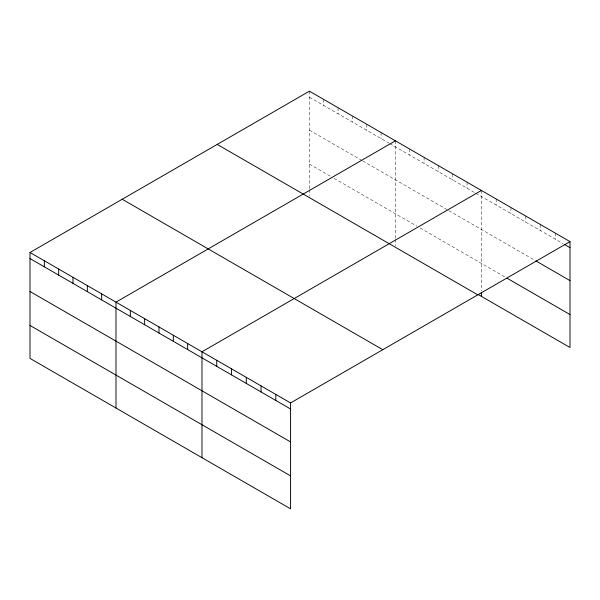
<?xml version="1.0" encoding="UTF-8"?>
<svg xmlns="http://www.w3.org/2000/svg" width="600" height="600" viewBox="0 0 600 600"><rect width="100%" height="100%" fill="white"/><g stroke="black" fill="none" stroke-linecap="round" stroke-linejoin="round"><path stroke-width="0.45" stroke-dasharray="3 2.25" d="M309.428 97.222L389.048 143.19M389.842 143.648L475.035 192.833M475.83 193.298L563.002 243.623M309.428 130.17L361.972 160.507M362.767 160.965L447.967 210.15M448.763 210.615L535.028 260.423M309.428 164.115L330.923 176.528M334.11 178.365L416.91 226.17M420.097 228.007L505.493 277.312M555.232 233.093L555.232 239.138M540.465 224.565L540.465 230.61M525.705 216.038L525.705 222.09M510.938 207.517L510.938 213.562M496.17 198.99L496.17 205.035M481.403 190.462L481.403 290.865M467.07 182.19L467.07 188.235M452.737 173.917L452.737 179.962M438.412 165.637L438.412 171.69M424.08 157.365L424.08 163.417M409.748 149.093L409.748 155.137M395.415 140.82L395.415 238.47M395.415 239.385L395.415 245.79M381.082 132.54L381.082 138.593M366.75 124.267L366.75 130.32M352.418 115.995L352.418 122.04M338.085 107.722L338.085 113.767M323.76 99.45L323.76 105.495M309.428 91.17L309.428 188.828M309.428 189.743L309.428 196.147"/><path stroke-width="0.9" d="M290.572 441.938L290.572 402.938L30 252.495L30 358.388L290.572 508.83L290.572 441.938L30 291.495M30 252.495L309.428 91.17L570 241.612L570 347.505L478.222 294.517M395.415 140.82L115.988 302.145L115.988 408.03M481.403 190.462L201.983 351.788L201.983 457.68M290.572 402.938L570 241.612M564.562 244.522L570 247.665M535.808 260.865L570 280.612M507.053 278.212L570 314.558M217.215 144.413L477.787 294.847M122.212 199.26L382.785 349.702M30 258.548L290.572 408.99M30 325.44L290.572 475.882M481.403 292.695L481.403 296.355M275.812 394.41L275.812 400.463M261.045 385.89L261.045 391.935M246.278 377.362L246.278 383.415M231.51 368.835L231.51 374.888M216.743 360.315L216.743 366.36M187.65 343.515L187.65 349.56M173.317 335.243L173.317 341.288M158.985 326.962L158.985 333.015M144.653 318.69L144.653 324.743M130.32 310.418L130.32 316.462M101.655 293.865L101.655 299.918M87.33 285.593L87.33 291.645M72.998 277.32L72.998 283.365M58.665 269.048L58.665 275.093M44.332 260.767L44.332 266.82"/></g></svg>
